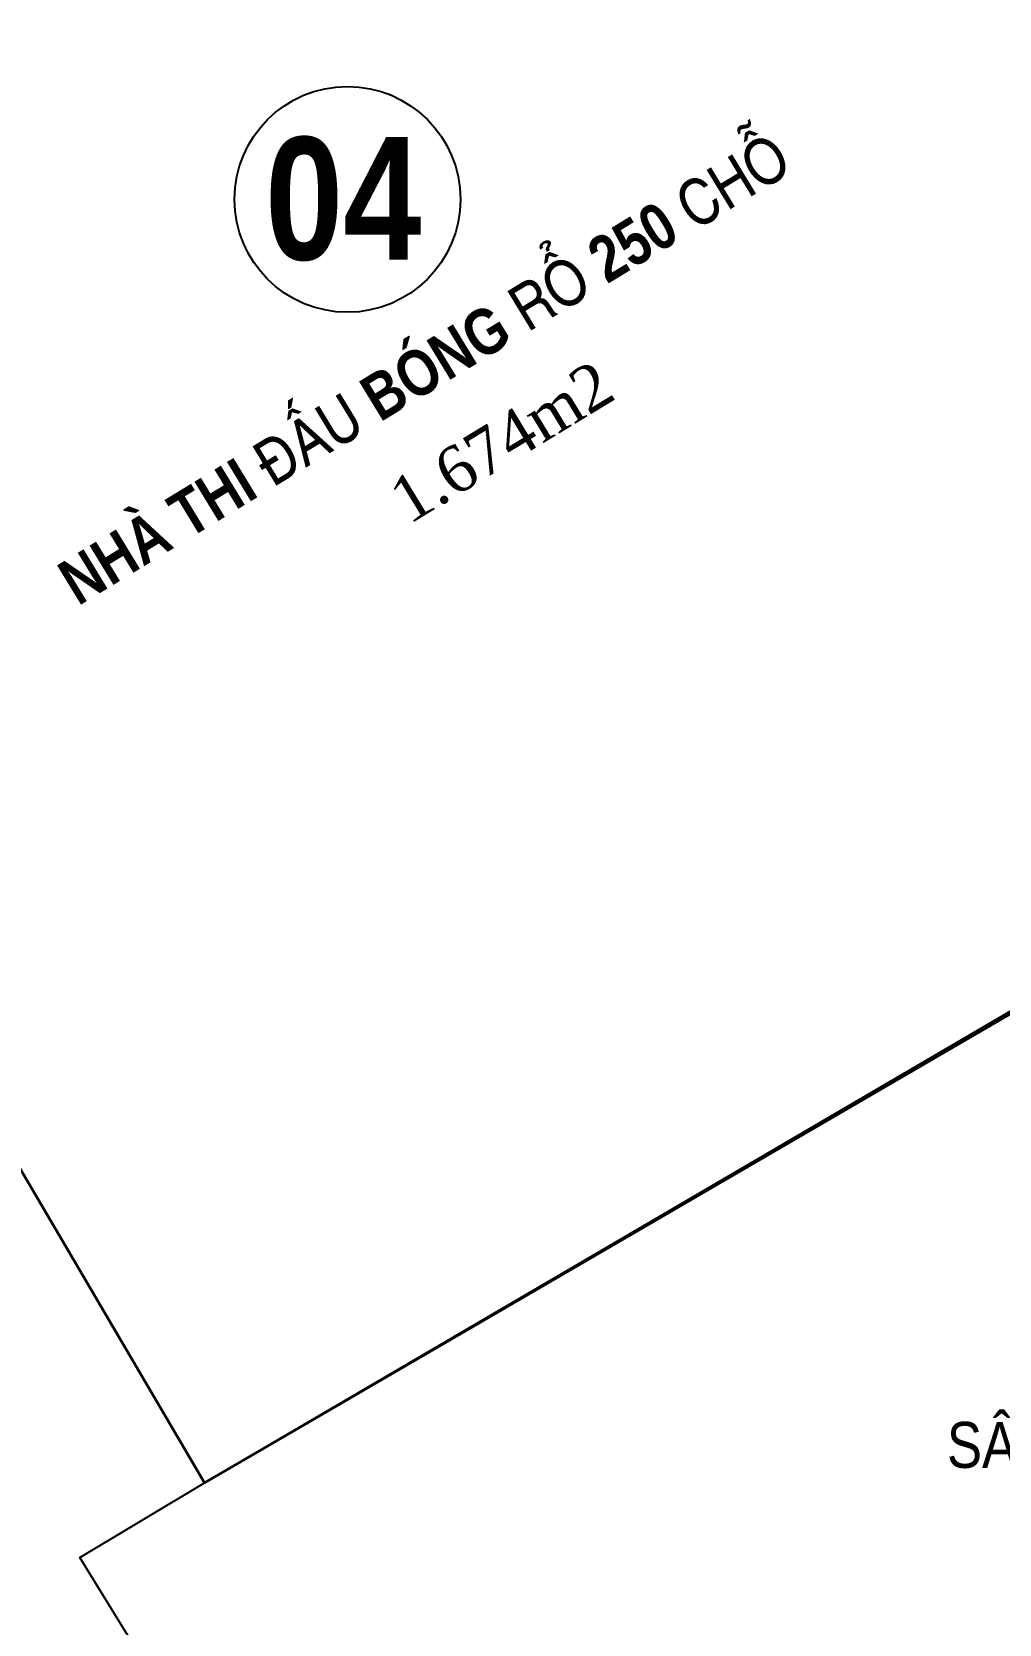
# Model space of a CAD drawing. Header units: millimetres. Extents: x 100 to 288, y -65 to 177.
# Drawn here: x 212.54 to 218.45, y 157.49 to 167.23 of the extents above; entities that cross this region are included whole.
import ezdxf

# ---------------------------------------------------------------- set-up
doc = ezdxf.new("R2010")
doc.units = ezdxf.units.MM
doc.header["$LTSCALE"] = 0.3
doc.header["$MEASUREMENT"] = 0
doc.linetypes.add('DASHDOTX2', pattern=[2, 1, -0.5, 0, -0.5])
doc.layers.add('HATCH1', color=8, linetype='CONTINUOUS')
doc.layers.add('KT', color=8, linetype='CONTINUOUS')
doc.linetypes.add('FENCELINE2', pattern='A,0.25,-0.1,[132,ltypeshp.shx,S=0.1,R=0,X=-0.1,Y=0],-0.1,1', length=1.45)

msp = doc.modelspace()

# ---------------------------------------------------------------- linework, layer by layer
at = {"layer": 'HATCH1', "ltscale": 5}
msp.add_lwpolyline([(208.98014, 166.20723), (217.29663, 171.07354), (218.8222, 172.02547), (218.5989, 172.39986), (220.76675, 173.73885), (225.90127, 165.13012), (223.73343, 163.79113), (223.51206, 164.16228), (213.59128, 158.3564), (211.79067, 161.42208), (211.07975, 161.01144), (210.09162, 162.72214), (210.78714, 163.13066)], close=True, dxfattribs=at)
at = {"layer": 'HATCH1', "linetype": 'Continuous', "ltscale": 0.7}
msp.add_lwpolyline([(221.90243, 163.20225), (217.29663, 171.07354), (208.98014, 166.20723), (210.78714, 163.13066), (210.09162, 162.72214), (211.08273, 161.00628), (211.79067, 161.42208), (213.59128, 158.3564), (221.90243, 163.20225)], dxfattribs=at)
at = {"layer": 'HATCH1', "lineweight": 35}
msp.add_lwpolyline([(208.98815, 166.19359), (217.30462, 171.05988), (221.88783, 163.18506), (213.59128, 158.3564), (211.79067, 161.42208), (211.08273, 161.00628), (210.09162, 162.72214), (210.78714, 163.13066)], close=True, dxfattribs=at)
at = {"layer": 'HATCH1', "linetype": 'FENCELINE2'}
msp.add_lwpolyline([(216.0562, 152.65463), (212.82875, 157.89972), (213.59128, 158.3564), (222.38919, 163.47685), (226.07292, 157.39499)], dxfattribs=at)
at = {"layer": 'HATCH1'}
msp.add_circle((214.46607, 166.20944), 0.69089, dxfattribs=at)

# ---------------------------------------------------------------- texts
at = {"layer": 'HATCH1', "linetype": 'DASHDOTX2', "width": 17.3044641, "attachment_point": 2, "rotation": 31.335783}
for s, insert, char_height in [('{\\fVNI-Helve-Condense|b1|i0|c0|p2;\\H0.5625x;NHAØ THI ÑAÁU BOÙNG ROÅ 250 CHOÃ}', (214.86213, 165.29309), 0.5000024), ('{\\fTimes New Roman|b0|i0|c0|p18;1.674m2}', (215.33473, 164.84659), 0.28125)]:
    msp.add_mtext(s, dxfattribs=dict(at, insert=insert, char_height=char_height))
at = {"layer": 'HATCH1', "linetype": 'DASHDOTX2', "insert": (214.43977, 166.59001), "char_height": 0.7500035, "width": 17.3044641, "attachment_point": 2}
msp.add_mtext('{\\fVNI-Helve-Condense|b1|i0|c0|p2;04}', dxfattribs=at)
at = {"layer": 'KT', "linetype": 'DASHDOTX2', "insert": (219.25209, 158.72999), "char_height": 0.28125, "width": 17.3043823, "attachment_point": 2}
msp.add_mtext('{\\fVNI-Helve-Condense|b0|i0|c0|p2;SAÂN BOÙNG ÑAÙ}', dxfattribs=at)

doc.saveas('drawing.dxf')
